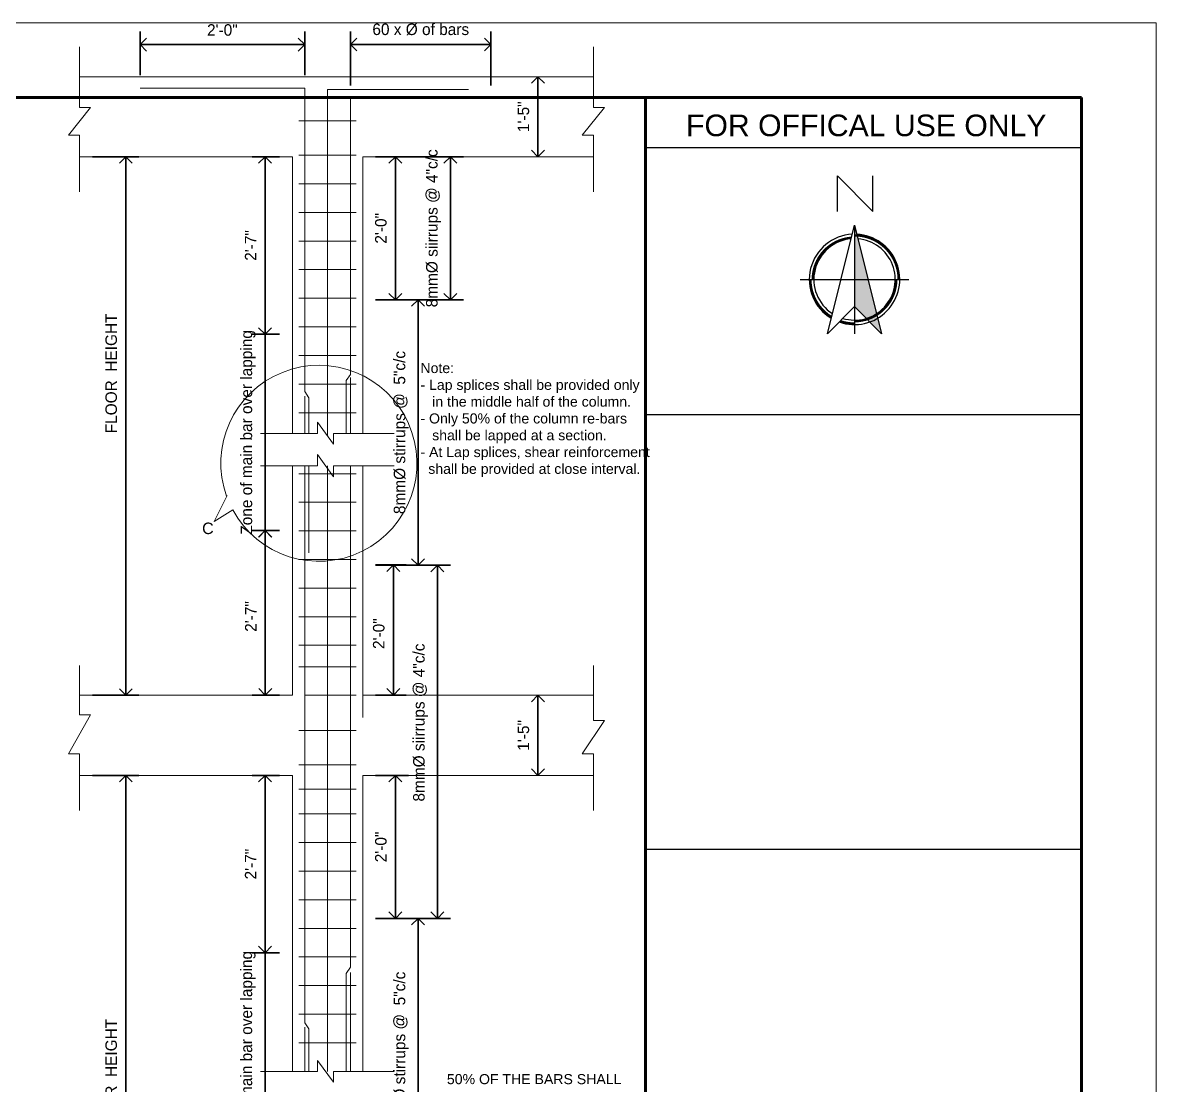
# Model space of a CAD drawing. Header units: inches. Extents: x -12073856 to 12321241, y -1226296 to 1319224.
# Drawn here: x 126197 to 126985, y 45756 to 46494 of the extents above; entities that cross this region are included whole.
import ezdxf

# ---------------------------------------------------------------- set-up
doc = ezdxf.new("R2010")
doc.units = ezdxf.units.IN
doc.header["$MEASUREMENT"] = 0
doc.header["$PDMODE"] = 35
for name, color, linetype, lineweight in [('BORDER', 7, 'Continuous', 60), ('DIM', 6, 'Continuous', 9), ('Hatch', 9, 'Continuous', 9), ('OUTLINE', 1, 'Continuous', 25), ('Rebars', 1, 'Continuous', 13), ('STIRRUPS', 14, 'Continuous', 18), ('texts', 152, 'Continuous', 35), ('WALL', 1, 'Continuous', 30), ('Window', 3, 'Continuous', 0)]:
    doc.layers.add(name, color=color, linetype=linetype, lineweight=lineweight)
doc.styles.add('Labels', font='arial.ttf', dxfattribs={"height": 8})
doc.styles.add('PRABIN', font='BKANT.TTF', dxfattribs={"height": 8})
doc.styles.get("Standard").update_dxf_attribs({"font": 'arial.ttf'})
doc.dimstyles.new("Copy of S-2'", dxfattribs={"dimscale": 96, "dimtxt": 9, "dimasz": 0.09375, "dimexe": 0.09375, "dimexo": 0.09375, "dimgap": 0.0625, "dimtad": 1, "dimdec": 0, "dimlfac": 0.25, "dimzin": 3, "dimdsep": 46, "dimlunit": 3, "dimtxsty": 'PRABIN', "dimblk": 'OPEN90', "dimcen": 0.09375, "dimdle": 0.09375, "dimclrd": 256, "dimclre": 34, "dimclrt": 256, "dimadec": 0, "dimazin": 1, "dimtfac": 1, "dimtdec": 0, "dimtix": 1, "dimtmove": 0, "dimatfit": 3, "dimldrblk": 'DOTSMALL', "dimfxl": 1, "dimtolj": 1, "dimtzin": 1, "dimarcsym": 0})

# ---------------------------------------------------------------- blocks, each defined once
blk = doc.blocks.new('_Open90')
at = {"color": 0, "linetype": 'ByBlock', "lineweight": -2}
for p, q in [((0, 0), (-1, 0)), ((-0.5, 0.5), (0, 0)), ((0, 0), (-0.5, -0.5))]:
    blk.add_line(p, q, dxfattribs=at)
blk = doc.blocks.new('*D822')
at = {"layer": 'Defpoints', "color": 0, "transparency": 16777216}
for p in [(98423.67, -9756.3), (98404.61, -9892.81), (98423.51, -9892.81)]:
    blk.add_point(p, dxfattribs=at)
at = {"layer": 'DIM', "lineweight": -2, "transparency": 16777216}
for p, q in [((98404.61, -9747.3), (98404.61, -9738.3)), ((98404.61, -9756.3), (98404.61, -9892.81)), ((98404.61, -9901.81), (98404.61, -9910.81))]:
    blk.add_line(p, q, dxfattribs=at)
at = {"layer": 'DIM', "color": 34, "lineweight": -2, "transparency": 16777216}
for p, q in [((98414.67, -9756.3), (98395.61, -9756.3)), ((98414.51, -9892.81), (98395.61, -9892.81))]:
    blk.add_line(p, q, dxfattribs=at)
at = {"layer": 'DIM', "lineweight": -2, "transparency": 16777216, "xscale": 9, "yscale": 9, "zscale": 9}
for p, rotation in [((98404.61, -9756.3), 270), ((98404.61, -9892.81), 90)]:
    blk.add_blockref('_Open90', p, dxfattribs=dict(at, rotation=rotation))
at = {"layer": 'DIM', "transparency": 16777216, "insert": (98392.81, -9824.55), "char_height": 8, "attachment_point": 5, "rotation": 90, "style": 'PRABIN'}
blk.add_mtext('\\A1;Zone of main bar over lapping', dxfattribs=at)
blk = doc.blocks.new('_DotSmall')
at = {"color": 0, "linetype": 'ByBlock', "const_width": 0.5}
blk.add_lwpolyline([(-0.0625, 0, 1), (0.0625, 0, 1)], format="xyb", close=True, dxfattribs=at)
blk = doc.blocks.new('*D823')
at = {"layer": 'Defpoints', "color": 0, "transparency": 16777216}
for p in [(98472.36, -9732.46), (98510.86, -9732.46), (98472.36, -9916.82)]:
    blk.add_point(p, dxfattribs=at)
at = {"layer": 'DIM', "color": 34, "lineweight": -2, "transparency": 16777216}
for p, q in [((98481.36, -9732.46), (98519.86, -9732.46)), ((98481.36, -9916.82), (98519.86, -9916.82))]:
    blk.add_line(p, q, dxfattribs=at)
at = {"layer": 'DIM', "lineweight": -2, "transparency": 16777216}
blk.add_line((98510.86, -9907.82), (98510.86, -9741.46), dxfattribs=at)
at = {"layer": 'DIM', "lineweight": -2, "transparency": 16777216, "xscale": 9, "yscale": 9, "zscale": 9}
for p, rotation in [((98510.86, -9732.46), 90), ((98510.86, -9916.82), 270)]:
    blk.add_blockref('_Open90', p, dxfattribs=dict(at, rotation=rotation))
at = {"layer": 'DIM', "transparency": 16777216, "insert": (98499.13, -9824.64), "char_height": 8, "attachment_point": 5, "rotation": 90, "style": 'PRABIN'}
blk.add_mtext('\\A1;8mm%%C stirrups @  5"c/c', dxfattribs=at)
blk = doc.blocks.new('*D824')
at = {"layer": 'Defpoints', "color": 0, "transparency": 16777216}
for p in [(98275.84, -9633.1), (98275.84, -10007.2), (98307.89, -10007.2)]:
    blk.add_point(p, dxfattribs=at)
at = {"layer": 'DIM', "color": 34, "lineweight": -2, "transparency": 16777216}
for p, q in [((98284.84, -9633.1), (98316.89, -9633.1)), ((98284.84, -10007.2), (98316.89, -10007.2))]:
    blk.add_line(p, q, dxfattribs=at)
at = {"layer": 'DIM', "lineweight": -2, "transparency": 16777216}
blk.add_line((98307.89, -9642.1), (98307.89, -9998.2), dxfattribs=at)
at = {"layer": 'DIM', "lineweight": -2, "transparency": 16777216, "xscale": 9, "yscale": 9, "zscale": 9}
for p, rotation in [((98307.89, -9633.1), 90), ((98307.89, -10007.2), 270)]:
    blk.add_blockref('_Open90', p, dxfattribs=dict(at, rotation=rotation))
at = {"layer": 'DIM', "transparency": 16777216, "insert": (98297.78, -9783.56), "char_height": 8, "attachment_point": 5, "rotation": 90, "style": 'PRABIN'}
blk.add_mtext('\\A1;FLOOR  HEIGHT', dxfattribs=at)
blk = doc.blocks.new('*D825')
at = {"layer": 'Defpoints', "color": 0, "transparency": 16777216}
for p in [(98472.2, -9916.65), (98472.2, -10007.04), (98493.66, -10007.04)]:
    blk.add_point(p, dxfattribs=at)
at = {"layer": 'DIM', "color": 34, "lineweight": -2, "transparency": 16777216}
for p, q in [((98481.2, -9916.65), (98502.66, -9916.65)), ((98481.2, -10007.04), (98502.66, -10007.04))]:
    blk.add_line(p, q, dxfattribs=at)
at = {"layer": 'DIM', "lineweight": -2, "transparency": 16777216}
blk.add_line((98493.66, -9925.65), (98493.66, -9998.04), dxfattribs=at)
at = {"layer": 'DIM', "lineweight": -2, "transparency": 16777216, "xscale": 9, "yscale": 9, "zscale": 9}
for p, rotation in [((98493.66, -9916.65), 90), ((98493.66, -10007.04), 270)]:
    blk.add_blockref('_Open90', p, dxfattribs=dict(at, rotation=rotation))
at = {"layer": 'DIM', "transparency": 16777216, "insert": (98483.56, -9964.35), "char_height": 8, "attachment_point": 5, "rotation": 90, "style": 'PRABIN'}
blk.add_mtext('\\A1;2\'-0"', dxfattribs=at)
blk = doc.blocks.new('*D826')
at = {"layer": 'Defpoints', "color": 0, "transparency": 16777216}
for p in [(98423.51, -9892.81), (98404.73, -10007.04), (98423.51, -10007.04)]:
    blk.add_point(p, dxfattribs=at)
at = {"layer": 'DIM', "color": 34, "lineweight": -2, "transparency": 16777216}
for p, q in [((98414.51, -9892.81), (98395.73, -9892.81)), ((98414.51, -10007.04), (98395.73, -10007.04))]:
    blk.add_line(p, q, dxfattribs=at)
at = {"layer": 'DIM', "lineweight": -2, "transparency": 16777216}
blk.add_line((98404.73, -9901.81), (98404.73, -9998.04), dxfattribs=at)
at = {"layer": 'DIM', "lineweight": -2, "transparency": 16777216, "xscale": 9, "yscale": 9, "zscale": 9}
for p, rotation in [((98404.73, -9892.81), 90), ((98404.73, -10007.04), 270)]:
    blk.add_blockref('_Open90', p, dxfattribs=dict(at, rotation=rotation))
at = {"layer": 'DIM', "transparency": 16777216, "insert": (98394.69, -9952.42), "char_height": 8, "attachment_point": 5, "rotation": 90, "style": 'PRABIN'}
blk.add_mtext('\\A1;2\'-7"', dxfattribs=at)
blk = doc.blocks.new('*D831')
at = {"layer": 'Defpoints', "color": 0, "transparency": 16777216}
for p in [(98472.36, -9916.82), (98524.29, -9916.82), (98472.36, -10162.2)]:
    blk.add_point(p, dxfattribs=at)
at = {"layer": 'DIM', "color": 34, "lineweight": -2, "transparency": 16777216}
for p, q in [((98481.36, -9916.82), (98533.29, -9916.82)), ((98481.36, -10162.2), (98533.29, -10162.2))]:
    blk.add_line(p, q, dxfattribs=at)
at = {"layer": 'DIM', "lineweight": -2, "transparency": 16777216}
blk.add_line((98524.29, -10153.2), (98524.29, -9925.82), dxfattribs=at)
at = {"layer": 'DIM', "lineweight": -2, "transparency": 16777216, "xscale": 9, "yscale": 9, "zscale": 9}
for p, rotation in [((98524.29, -9916.82), 90), ((98524.29, -10162.2), 270)]:
    blk.add_blockref('_Open90', p, dxfattribs=dict(at, rotation=rotation))
at = {"layer": 'DIM', "transparency": 16777216, "insert": (98512.57, -10026.11), "char_height": 8, "attachment_point": 5, "rotation": 90, "style": 'PRABIN'}
blk.add_mtext('\\A1;8mm%%C siirrups @ 4"c/c', dxfattribs=at)
blk = doc.blocks.new('*D834')
at = {"layer": 'Defpoints', "color": 0, "transparency": 16777216}
for p in [(98561.45, -9555.11), (98463.91, -9592.57), (98561.45, -9592.57)]:
    blk.add_point(p, dxfattribs=at)
at = {"layer": 'DIM', "color": 34, "lineweight": -2, "transparency": 16777216}
for p, q in [((98463.91, -9583.57), (98463.91, -9546.11)), ((98561.45, -9583.57), (98561.45, -9546.11))]:
    blk.add_line(p, q, dxfattribs=at)
at = {"layer": 'DIM', "lineweight": -2, "transparency": 16777216}
blk.add_line((98472.91, -9555.11), (98552.45, -9555.11), dxfattribs=at)
at = {"layer": 'DIM', "lineweight": -2, "transparency": 16777216, "xscale": 9, "yscale": 9, "zscale": 9, "rotation": 180}
blk.add_blockref('_Open90', (98463.91, -9555.11), dxfattribs=at)
at = {"layer": 'DIM', "lineweight": -2, "transparency": 16777216, "xscale": 9, "yscale": 9, "zscale": 9}
blk.add_blockref('_Open90', (98561.45, -9555.11), dxfattribs=at)
at = {"layer": 'DIM', "transparency": 16777216, "insert": (98512.68, -9544.69), "char_height": 8, "attachment_point": 5, "style": 'PRABIN'}
blk.add_mtext('\\A1;60 x %%c of bars', dxfattribs=at)
blk = doc.blocks.new('*D835')
at = {"layer": 'Defpoints', "color": 0, "transparency": 16777216}
for p in [(98432.12, -9555.15), (98317.75, -9585.4), (98432.12, -9585.4)]:
    blk.add_point(p, dxfattribs=at)
at = {"layer": 'DIM', "color": 34, "lineweight": -2, "transparency": 16777216}
for p, q in [((98317.75, -9576.4), (98317.75, -9546.15)), ((98432.12, -9576.4), (98432.12, -9546.15))]:
    blk.add_line(p, q, dxfattribs=at)
at = {"layer": 'DIM', "lineweight": -2, "transparency": 16777216}
blk.add_line((98326.75, -9555.15), (98423.12, -9555.15), dxfattribs=at)
at = {"layer": 'DIM', "lineweight": -2, "transparency": 16777216, "xscale": 9, "yscale": 9, "zscale": 9, "rotation": 180}
blk.add_blockref('_Open90', (98317.75, -9555.15), dxfattribs=at)
at = {"layer": 'DIM', "lineweight": -2, "transparency": 16777216, "xscale": 9, "yscale": 9, "zscale": 9}
blk.add_blockref('_Open90', (98432.12, -9555.15), dxfattribs=at)
at = {"layer": 'DIM', "transparency": 16777216, "insert": (98374.93, -9545.05), "char_height": 8, "attachment_point": 5, "style": 'PRABIN'}
blk.add_mtext('\\A1;2\'-0"', dxfattribs=at)
blk = doc.blocks.new('*D836')
at = {"layer": 'Defpoints', "color": 0, "transparency": 16777216}
for p in [(98423.67, -9633.1), (98404.61, -9756.3), (98423.67, -9756.3)]:
    blk.add_point(p, dxfattribs=at)
at = {"layer": 'DIM', "color": 34, "lineweight": -2, "transparency": 16777216}
for p, q in [((98414.67, -9633.1), (98395.61, -9633.1)), ((98414.67, -9756.3), (98395.61, -9756.3))]:
    blk.add_line(p, q, dxfattribs=at)
at = {"layer": 'DIM', "lineweight": -2, "transparency": 16777216}
blk.add_line((98404.61, -9642.1), (98404.61, -9747.3), dxfattribs=at)
at = {"layer": 'DIM', "lineweight": -2, "transparency": 16777216, "xscale": 9, "yscale": 9, "zscale": 9}
for p, rotation in [((98404.61, -9633.1), 90), ((98404.61, -9756.3), 270)]:
    blk.add_blockref('_Open90', p, dxfattribs=dict(at, rotation=rotation))
at = {"layer": 'DIM', "transparency": 16777216, "insert": (98394.57, -9694.7), "char_height": 8, "attachment_point": 5, "rotation": 90, "style": 'PRABIN'}
blk.add_mtext('\\A1;2\'-7"', dxfattribs=at)
blk = doc.blocks.new('*D837')
at = {"layer": 'Defpoints', "color": 0, "transparency": 16777216}
for p in [(98472.36, -9633.1), (98472.36, -9732.46), (98495.12, -9732.46)]:
    blk.add_point(p, dxfattribs=at)
at = {"layer": 'DIM', "color": 34, "lineweight": -2, "transparency": 16777216}
for p, q in [((98481.36, -9633.1), (98504.12, -9633.1)), ((98481.36, -9732.46), (98504.12, -9732.46))]:
    blk.add_line(p, q, dxfattribs=at)
at = {"layer": 'DIM', "lineweight": -2, "transparency": 16777216}
blk.add_line((98495.12, -9642.1), (98495.12, -9723.46), dxfattribs=at)
at = {"layer": 'DIM', "lineweight": -2, "transparency": 16777216, "xscale": 9, "yscale": 9, "zscale": 9}
for p, rotation in [((98495.12, -9633.1), 90), ((98495.12, -9732.46), 270)]:
    blk.add_blockref('_Open90', p, dxfattribs=dict(at, rotation=rotation))
at = {"layer": 'DIM', "transparency": 16777216, "insert": (98485.02, -9682.78), "char_height": 8, "attachment_point": 5, "rotation": 90, "style": 'PRABIN'}
blk.add_mtext('\\A1;2\'-0"', dxfattribs=at)
blk = doc.blocks.new('*D838')
at = {"layer": 'Defpoints', "color": 0, "transparency": 16777216}
for p in [(98472.36, -9633.1), (98533.28, -9633.1), (98472.36, -9732.46)]:
    blk.add_point(p, dxfattribs=at)
at = {"layer": 'DIM', "color": 34, "lineweight": -2, "transparency": 16777216}
for p, q in [((98481.36, -9633.1), (98542.28, -9633.1)), ((98481.36, -9732.46), (98542.28, -9732.46))]:
    blk.add_line(p, q, dxfattribs=at)
at = {"layer": 'DIM', "lineweight": -2, "transparency": 16777216}
blk.add_line((98533.28, -9723.46), (98533.28, -9642.1), dxfattribs=at)
at = {"layer": 'DIM', "lineweight": -2, "transparency": 16777216, "xscale": 9, "yscale": 9, "zscale": 9}
for p, rotation in [((98533.28, -9633.1), 90), ((98533.28, -9732.46), 270)]:
    blk.add_blockref('_Open90', p, dxfattribs=dict(at, rotation=rotation))
at = {"layer": 'DIM', "transparency": 16777216, "insert": (98521.56, -9682.78), "char_height": 8, "attachment_point": 5, "rotation": 90, "style": 'PRABIN'}
blk.add_mtext('\\A1;8mm%%C siirrups @ 4"c/c', dxfattribs=at)
blk = doc.blocks.new('*D841')
at = {"layer": 'Defpoints', "color": 0, "transparency": 16777216}
for p in [(98423.67, -10186.05), (98404.61, -10325.58), (98423.67, -10325.58)]:
    blk.add_point(p, dxfattribs=at)
at = {"layer": 'DIM', "lineweight": -2, "transparency": 16777216}
for p, q in [((98404.61, -10177.05), (98404.61, -10168.05)), ((98404.61, -10186.05), (98404.61, -10325.58)), ((98404.61, -10334.58), (98404.61, -10343.58))]:
    blk.add_line(p, q, dxfattribs=at)
at = {"layer": 'DIM', "color": 34, "lineweight": -2, "transparency": 16777216}
for p, q in [((98414.67, -10186.05), (98395.61, -10186.05)), ((98414.67, -10325.58), (98395.61, -10325.58))]:
    blk.add_line(p, q, dxfattribs=at)
at = {"layer": 'DIM', "lineweight": -2, "transparency": 16777216, "xscale": 9, "yscale": 9, "zscale": 9}
for p, rotation in [((98404.61, -10186.05), 270), ((98404.61, -10325.58), 90)]:
    blk.add_blockref('_Open90', p, dxfattribs=dict(at, rotation=rotation))
at = {"layer": 'DIM', "transparency": 16777216, "insert": (98392.81, -10255.82), "char_height": 8, "attachment_point": 5, "rotation": 90, "style": 'PRABIN'}
blk.add_mtext('\\A1;Zone of main bar over lapping', dxfattribs=at)
blk = doc.blocks.new('*D843')
at = {"layer": 'Defpoints', "color": 0, "transparency": 16777216}
for p in [(98472.36, -10162.2), (98510.86, -10162.2), (98472.36, -10349.43)]:
    blk.add_point(p, dxfattribs=at)
at = {"layer": 'DIM', "color": 34, "lineweight": -2, "transparency": 16777216}
for p, q in [((98481.36, -10162.2), (98519.86, -10162.2)), ((98481.36, -10349.43), (98519.86, -10349.43))]:
    blk.add_line(p, q, dxfattribs=at)
at = {"layer": 'DIM', "lineweight": -2, "transparency": 16777216}
blk.add_line((98510.86, -10340.43), (98510.86, -10171.2), dxfattribs=at)
at = {"layer": 'DIM', "lineweight": -2, "transparency": 16777216, "xscale": 9, "yscale": 9, "zscale": 9}
for p, rotation in [((98510.86, -10162.2), 90), ((98510.86, -10349.43), 270)]:
    blk.add_blockref('_Open90', p, dxfattribs=dict(at, rotation=rotation))
at = {"layer": 'DIM', "transparency": 16777216, "insert": (98499.13, -10255.82), "char_height": 8, "attachment_point": 5, "rotation": 90, "style": 'PRABIN'}
blk.add_mtext('\\A1;8mm%%C stirrups @  5"c/c', dxfattribs=at)
blk = doc.blocks.new('*D844')
at = {"layer": 'Defpoints', "color": 0, "transparency": 16777216}
for p in [(98423.67, -10062.84), (98404.61, -10186.05), (98423.67, -10186.05)]:
    blk.add_point(p, dxfattribs=at)
at = {"layer": 'DIM', "color": 34, "lineweight": -2, "transparency": 16777216}
for p, q in [((98414.67, -10062.84), (98395.61, -10062.84)), ((98414.67, -10186.05), (98395.61, -10186.05))]:
    blk.add_line(p, q, dxfattribs=at)
at = {"layer": 'DIM', "lineweight": -2, "transparency": 16777216}
blk.add_line((98404.61, -10071.84), (98404.61, -10177.05), dxfattribs=at)
at = {"layer": 'DIM', "lineweight": -2, "transparency": 16777216, "xscale": 9, "yscale": 9, "zscale": 9}
for p, rotation in [((98404.61, -10062.84), 90), ((98404.61, -10186.05), 270)]:
    blk.add_blockref('_Open90', p, dxfattribs=dict(at, rotation=rotation))
at = {"layer": 'DIM', "transparency": 16777216, "insert": (98394.57, -10124.45), "char_height": 8, "attachment_point": 5, "rotation": 90, "style": 'PRABIN'}
blk.add_mtext('\\A1;2\'-7"', dxfattribs=at)
blk = doc.blocks.new('*D845')
at = {"layer": 'Defpoints', "color": 0, "transparency": 16777216}
for p in [(98472.36, -10062.84), (98472.36, -10162.2), (98495.12, -10162.2)]:
    blk.add_point(p, dxfattribs=at)
at = {"layer": 'DIM', "color": 34, "lineweight": -2, "transparency": 16777216}
for p, q in [((98481.36, -10062.84), (98504.12, -10062.84)), ((98481.36, -10162.2), (98504.12, -10162.2))]:
    blk.add_line(p, q, dxfattribs=at)
at = {"layer": 'DIM', "lineweight": -2, "transparency": 16777216}
blk.add_line((98495.12, -10071.84), (98495.12, -10153.2), dxfattribs=at)
at = {"layer": 'DIM', "lineweight": -2, "transparency": 16777216, "xscale": 9, "yscale": 9, "zscale": 9}
for p, rotation in [((98495.12, -10062.84), 90), ((98495.12, -10162.2), 270)]:
    blk.add_blockref('_Open90', p, dxfattribs=dict(at, rotation=rotation))
at = {"layer": 'DIM', "transparency": 16777216, "insert": (98485.02, -10112.52), "char_height": 8, "attachment_point": 5, "rotation": 90, "style": 'PRABIN'}
blk.add_mtext('\\A1;2\'-0"', dxfattribs=at)
blk = doc.blocks.new('*D846')
at = {"layer": 'Defpoints', "color": 0, "transparency": 16777216}
for p in [(98275.84, -10062.84), (98275.84, -10439.82), (98307.89, -10439.82)]:
    blk.add_point(p, dxfattribs=at)
at = {"layer": 'DIM', "color": 34, "lineweight": -2, "transparency": 16777216}
for p, q in [((98284.84, -10062.84), (98316.89, -10062.84)), ((98284.84, -10439.82), (98316.89, -10439.82))]:
    blk.add_line(p, q, dxfattribs=at)
at = {"layer": 'DIM', "lineweight": -2, "transparency": 16777216}
blk.add_line((98307.89, -10071.84), (98307.89, -10430.82), dxfattribs=at)
at = {"layer": 'DIM', "lineweight": -2, "transparency": 16777216, "xscale": 9, "yscale": 9, "zscale": 9}
for p, rotation in [((98307.89, -10062.84), 90), ((98307.89, -10439.82), 270)]:
    blk.add_blockref('_Open90', p, dxfattribs=dict(at, rotation=rotation))
at = {"layer": 'DIM', "transparency": 16777216, "insert": (98297.78, -10273.53), "char_height": 8, "attachment_point": 5, "rotation": 90, "style": 'PRABIN'}
blk.add_mtext('\\A1;FLOOR  HEIGHT', dxfattribs=at)
blk = doc.blocks.new('*D848')
at = {"layer": 'Defpoints', "color": 0, "ltscale": 0.5, "transparency": 16777216}
for p in [(98594.06, -10007.2), (98594.06, -10007.2), (98594.06, -10062.84)]:
    blk.add_point(p, dxfattribs=at)
at = {"layer": 'DIM', "lineweight": -2, "ltscale": 0.5, "transparency": 16777216}
blk.add_line((98594.06, -10053.84), (98594.06, -10016.2), dxfattribs=at)
at = {"layer": 'DIM', "lineweight": -2, "ltscale": 0.5, "transparency": 16777216, "xscale": 9, "yscale": 9, "zscale": 9}
for p, rotation in [((98594.06, -10007.2), 90), ((98594.06, -10062.84), 270)]:
    blk.add_blockref('_Open90', p, dxfattribs=dict(at, rotation=rotation))
at = {"layer": 'DIM', "ltscale": 0.5, "transparency": 16777216, "insert": (98583.99, -10035.02), "char_height": 8, "attachment_point": 5, "rotation": 90, "style": 'PRABIN'}
blk.add_mtext('\\A1;1\'-5"', dxfattribs=at)
blk = doc.blocks.new('*D849')
at = {"layer": 'Defpoints', "color": 0, "ltscale": 0.5, "transparency": 16777216}
for p in [(98594.06, -9577.46), (98594.06, -9577.46), (98594.06, -9633.1)]:
    blk.add_point(p, dxfattribs=at)
at = {"layer": 'DIM', "lineweight": -2, "ltscale": 0.5, "transparency": 16777216}
blk.add_line((98594.06, -9624.1), (98594.06, -9586.46), dxfattribs=at)
at = {"layer": 'DIM', "lineweight": -2, "ltscale": 0.5, "transparency": 16777216, "xscale": 9, "yscale": 9, "zscale": 9}
for p, rotation in [((98594.06, -9577.46), 90), ((98594.06, -9633.1), 270)]:
    blk.add_blockref('_Open90', p, dxfattribs=dict(at, rotation=rotation))
at = {"layer": 'DIM', "ltscale": 0.5, "transparency": 16777216, "insert": (98583.99, -9605.28), "char_height": 8, "attachment_point": 5, "rotation": 90, "style": 'PRABIN'}
blk.add_mtext('\\A1;1\'-5"', dxfattribs=at)
blk = doc.blocks.new('FGDF')
at = {"layer": 'DIM'}
for p, q in [((98472.36, -9577.46), (98632.63, -9577.46)), ((98472.36, -9577.46), (98632.63, -9577.46)), ((98472.36, -9577.46), (98632.63, -9577.46)), ((98632.63, -9577.46), (98475.34, -9577.46)), ((98472.36, -9633.1), (98632.63, -9633.1)), ((98472.36, -9633.1), (98632.63, -9633.1)), ((98472.36, -9633.1), (98632.63, -9633.1)), ((98369.13, -9886.37), (98378.18, -9868.28)), ((98369.13, -9886.37), (98382.1, -9878.44)), ((98472.36, -10007.2), (98632.63, -10007.2)), ((98275.84, -10062.84), (98394.73, -10062.84)), ((98275.84, -10062.84), (98394.73, -10062.84)), ((98394.73, -10062.84), (98423.67, -10062.84)), ((98472.36, -10062.84), (98632.63, -10062.84)), ((98472.36, -10062.84), (98632.63, -10062.84)), ((98632.63, -10062.84), (98475.34, -10062.84))]:
    blk.add_line(p, q, dxfattribs=at)
blk.add_arc((98441.96, -9846.01), 68.08, 208.43941, 199.67534, dxfattribs=at)
at = {"layer": 'Hatch'}
blk.add_line((98428.09, -9608.17), (98467.89, -9608.17), dxfattribs=at)
at = {"layer": 'OUTLINE', "lineweight": 18, "ltscale": 0.1}
for p, q in [((98275.84, -9577.46), (98632.63, -9577.46)), ((98275.84, -9633.1), (98423.67, -9633.1)), ((98423.67, -9633.1), (98423.67, -9825.23)), ((98472.36, -9633.1), (98472.36, -9825.23)), ((98632.63, -9633.1), (98475.34, -9633.1)), ((98423.67, -9847.77), (98423.67, -10007.2)), ((98472.36, -9847.77), (98472.36, -10022.49)), ((98275.84, -10007.2), (98423.67, -10007.2)), ((98632.63, -10007.2), (98475.34, -10007.2)), ((98423.67, -10062.84), (98423.67, -10268.6)), ((98472.36, -10062.84), (98472.36, -10268.6)), ((98632.63, -10062.84), (98475.34, -10062.84))]:
    blk.add_line(p, q, dxfattribs=at)
for points in [[(98275.84, -9657.5), (98275.84, -9618.03), (98268, -9618.03), (98283.41, -9598.86), (98275.84, -9598.86), (98275.84, -9556.74)], [(98632.63, -9657.5), (98632.63, -9618.03), (98624.79, -9618.03), (98640.2, -9598.86), (98632.63, -9598.86), (98632.63, -9556.74)], [(98401.51, -9825.23), (98440.98, -9825.23), (98440.98, -9817.4), (98452.2, -9832.8), (98452.2, -9825.23), (98494.31, -9825.23)], [(98401.51, -9847.77), (98440.98, -9847.77), (98440.98, -9839.93), (98452.2, -9855.34), (98452.2, -9847.77), (98494.31, -9847.77)], [(98275.84, -10087.25), (98275.84, -10047.78), (98268, -10047.78), (98283.41, -10020.66), (98275.84, -10020.66), (98275.84, -9986.49)], [(98632.63, -10087.25), (98632.63, -10047.78), (98624.79, -10047.78), (98640.2, -10024.63), (98632.63, -10024.63), (98632.63, -9986.49)], [(98401.51, -10268.6), (98440.98, -10268.6), (98440.98, -10260.76), (98452.2, -10275.83), (98452.2, -10268.6), (98494.31, -10268.6)]]:
    blk.add_lwpolyline(points, dxfattribs=at)
at = {"layer": 'Rebars'}
for p, q in [((98432.12, -9585.4), (98317.75, -9585.4)), ((98432.12, -9585.4), (98432.12, -9796.2)), ((98447.99, -9586.33), (98545.95, -9586.33)), ((98447.99, -9827.03), (98447.99, -9586.33)), ((98463.91, -9592.57), (98561.45, -9592.57)), ((98463.91, -9592.57), (98463.91, -9784.26)), ((98463.91, -9784.26), (98460.98, -9788.52)), ((98460.98, -9788.52), (98460.98, -9825.23)), ((98463.91, -9786.5), (98463.91, -9825.23)), ((98432.12, -9796.2), (98435.06, -9800.46)), ((98432.12, -9799.29), (98432.12, -9825.23)), ((98435.06, -9800.46), (98435.06, -9825.23)), ((98432.12, -9847.77), (98432.12, -10007.2)), ((98435.06, -9847.77), (98435.06, -9908.25)), ((98447.99, -10007.2), (98447.99, -9847.77)), ((98463.91, -9847.77), (98463.91, -10007.2)), ((98432.12, -10007.2), (98432.12, -10234.59)), ((98447.99, -10268.6), (98447.99, -10007.2)), ((98463.91, -10007.2), (98463.91, -10196.15)), ((98463.91, -10196.15), (98460.98, -10200.41)), ((98460.98, -10200.41), (98460.98, -10268.6)), ((98463.91, -10199.66), (98463.91, -10268.6)), ((98432.12, -10234.59), (98435.06, -10238.85)), ((98432.12, -10237.68), (98432.12, -10268.6)), ((98435.06, -10238.85), (98435.06, -10268.6))]:
    blk.add_line(p, q, dxfattribs=at)
at = {"layer": 'STIRRUPS', "ltscale": 0.1}
for p, q in [((98428.09, -9608.17), (98467.89, -9608.17)), ((98428.09, -9632.02), (98467.89, -9632.02)), ((98428.09, -9651.89), (98467.89, -9651.89)), ((98428.09, -9651.89), (98467.89, -9651.89)), ((98428.09, -9671.76), (98467.89, -9671.76)), ((98428.09, -9691.63), (98467.89, -9691.63)), ((98428.09, -9711.5), (98467.89, -9711.5)), ((98428.09, -9731.38), (98467.89, -9731.38)), ((98428.09, -9731.38), (98467.89, -9731.38)), ((98428.09, -9751.25), (98467.89, -9751.25)), ((98428.09, -9771.12), (98467.89, -9771.12)), ((98428.09, -9790.99), (98467.89, -9790.99)), ((98428.09, -9810.86), (98467.89, -9810.86)), ((98428.09, -9853.23), (98467.89, -9853.23)), ((98428.09, -9873.1), (98467.89, -9873.1)), ((98428.09, -9892.97), (98467.89, -9892.97)), ((98428.09, -9912.84), (98467.89, -9912.84)), ((98428.09, -9932.71), (98467.89, -9932.71)), ((98428.09, -9952.59), (98467.89, -9952.59)), ((98428.09, -9972.46), (98467.89, -9972.46)), ((98428.09, -9972.46), (98467.89, -9972.46)), ((98428.09, -9987.33), (98467.89, -9987.33)), ((98432.12, -10007.2), (98467.89, -10007.2)), ((98428.09, -10031.66), (98467.89, -10031.66)), ((98428.09, -10055.51), (98467.89, -10055.51)), ((98428.09, -10072.45), (98467.89, -10072.45)), ((98428.09, -10089.59), (98467.89, -10089.59)), ((98428.09, -10109.46), (98467.89, -10109.46)), ((98428.09, -10129.33), (98467.89, -10129.33)), ((98428.09, -10149.2), (98467.89, -10149.2)), ((98428.09, -10169.07), (98467.89, -10169.07)), ((98428.09, -10169.07), (98467.89, -10169.07)), ((98428.09, -10188.95), (98467.89, -10188.95)), ((98428.09, -10208.82), (98467.89, -10208.82)), ((98428.09, -10228.69), (98467.89, -10228.69)), ((98428.09, -10248.56), (98467.89, -10248.56))]:
    blk.add_line(p, q, dxfattribs=at)
at = {"layer": 'texts', "color": 254, "ltscale": 0.1, "style": 'Labels'}
blk.add_text('50% OF THE BARS SHALL ', height=7, dxfattribs=at).set_placement((98530.85, -10277.31))
at = {"layer": 'texts', "color": 254, "ltscale": 0.1, "insert": (98512.47, -9815.91), "char_height": 7, "attachment_point": 4, "style": 'Labels'}
blk.add_mtext('\\A1;Note:\\P\\pi-9,l9,t9;- Lap splices shall be provided only \\P\\pi0,l0,tz;   in the middle half of the column.\\P\\pi-9,l9,t9;- Only 50% of the column re-bars \\P   shall be lapped at a section.\\P- At Lap splices, shear reinforcement\\P  shall be provided at close interval.', dxfattribs=at)
at = {"layer": 'texts', "color": 254, "ltscale": 0.1, "insert": (98364.88, -9891.26), "char_height": 8, "width": 110.8746, "attachment_point": 5, "style": 'Labels'}
blk.add_mtext('\\pi-112,l112;C', dxfattribs=at)
at = {"layer": 'DIM'}
for base, p1, p2, text, picture, middle in [((98561.45, -9555.11), (98463.91, -9592.57), (98561.45, -9592.57), '60 x %%c of bars', '*D834', (98512.68, -9544.69)), ((98432.12, -9555.15), (98317.75, -9585.4), (98432.12, -9585.4), '2\'-0"', '*D835', (98374.93, -9545.05))]:
    dim = blk.add_linear_dim(base=base, p1=p1, p2=p2, text=text, dimstyle="Copy of S-2'", dxfattribs=at)
    dim.commit()
    dim.dimension.update_dxf_attribs({"geometry": picture, "text_midpoint": middle})
at = {"layer": 'DIM', "ltscale": 0.5}
for base, p1, p2, picture, middle in [((98594.06, -9577.46), (98594.06, -9633.1), (98594.06, -9577.46), '*D849', (98583.99, -9605.28)), ((98594.06, -10007.2), (98594.06, -10062.84), (98594.06, -10007.2), '*D848', (98583.99, -10035.02))]:
    dim = blk.add_linear_dim(base=base, p1=p1, p2=p2, angle=90, text='1\'-5"', dimstyle="Copy of S-2'", dxfattribs=at)
    dim.commit()
    dim.dimension.update_dxf_attribs({"geometry": picture, "text_midpoint": middle})
at = {"layer": 'DIM'}
for base, p1, p2, text, picture, middle in [((98307.89, -10007.2), (98275.84, -9633.1), (98275.84, -10007.2), 'FLOOR  HEIGHT', '*D824', (98307.89, -9783.56)), ((98533.28, -9633.1), (98472.36, -9732.46), (98472.36, -9633.1), '8mm%%C siirrups @ 4"c/c', '*D838', (98533.28, -9682.78)), ((98404.73, -10007.04), (98423.51, -9892.81), (98423.51, -10007.04), '2\'-7"', '*D826', (98404.73, -9952.42)), ((98493.66, -10007.04), (98472.2, -9916.65), (98472.2, -10007.04), '2\'-0"', '*D825', (98493.66, -9964.35)), ((98524.29, -9916.82), (98472.36, -10162.2), (98472.36, -9916.82), '8mm%%C siirrups @ 4"c/c', '*D831', (98524.29, -10026.11)), ((98307.89, -10439.82), (98275.84, -10062.84), (98275.84, -10439.82), 'FLOOR  HEIGHT', '*D846', (98307.89, -10273.53))]:
    dim = blk.add_linear_dim(base=base, p1=p1, p2=p2, angle=90, text=text, dimstyle="Copy of S-2'", dxfattribs=at)
    dim.commit()
    dim.dimension.update_dxf_attribs({"geometry": picture, "text_midpoint": middle, "dimtype": 128})
for base, p1, p2, text, picture, middle in [((98404.61, -9756.3), (98423.67, -9633.1), (98423.67, -9756.3), '2\'-7"', '*D836', (98394.57, -9694.7)), ((98495.12, -9732.46), (98472.36, -9633.1), (98472.36, -9732.46), '2\'-0"', '*D837', (98485.02, -9682.78)), ((98404.61, -9892.81), (98423.67, -9756.3), (98423.51, -9892.81), 'Zone of main bar over lapping', '*D822', (98392.81, -9824.55)), ((98404.61, -10186.05), (98423.67, -10062.84), (98423.67, -10186.05), '2\'-7"', '*D844', (98394.57, -10124.45)), ((98495.12, -10162.2), (98472.36, -10062.84), (98472.36, -10162.2), '2\'-0"', '*D845', (98485.02, -10112.52)), ((98404.61, -10325.58), (98423.67, -10186.05), (98423.67, -10325.58), 'Zone of main bar over lapping', '*D841', (98392.81, -10255.82))]:
    dim = blk.add_linear_dim(base=base, p1=p1, p2=p2, angle=90, text=text, dimstyle="Copy of S-2'", dxfattribs=at)
    dim.commit()
    dim.dimension.update_dxf_attribs({"geometry": picture, "text_midpoint": middle})
for base, p1, p2, picture, middle in [((98510.86, -9732.46), (98472.36, -9916.82), (98472.36, -9732.46), '*D823', (98499.13, -9824.64)), ((98510.86, -10162.2), (98472.36, -10349.43), (98472.36, -10162.2), '*D843', (98499.13, -10255.82))]:
    dim = blk.add_linear_dim(base=base, p1=p1, p2=p2, angle=90, text='8mm%%C stirrups @  5"c/c', dimstyle="Copy of S-2'", override={"dimtmove": 1}, dxfattribs=at)
    dim.commit()
    dim.dimension.update_dxf_attribs({"geometry": picture, "text_midpoint": middle})

msp = doc.modelspace()

# ---------------------------------------------------------------- linework, layer by layer
for p, q in [((126774.99, 46353.06), (126774.99, 46277.7)), ((126737.3, 46315.38), (126812.67, 46315.38))]:
    msp.add_line(p, q)
msp.add_lwpolyline([(126763.14, 46362.64), (126763.14, 46387.27), (126787.77, 46362.64), (126787.77, 46387.27)])
msp.add_lwpolyline([(126774.99, 46353.06), (126793.83, 46277.7), (126774.99, 46296.54), (126756.15, 46277.7)], close=True)
at = {"const_width": 1.57}
for points in [[(126772.81, 46344.34, 0.392385), (126745.94, 46315.38, 1)], [(126805.6, 46315.38, 0.414214), (126774.99, 46345.99, 1)], [(126759.03, 46289.25, -0.261393), (126744.37, 46315.38, -1)], [(126804.03, 46315.38, -0.414214), (126774.99, 46286.33, -1)], [(126774.99, 46284.76, -0.083997), (126764.91, 46286.46, -1)]]:
    msp.add_lwpolyline(points, format="xyb", dxfattribs=at)
for radius, start, end in [(31.4, 92.88415, 239.04337), (28.26, 94.83127, 237.09625), (31.4, 250.10409, 87.11585), (28.26, 253.1255, 85.16873)]:
    msp.add_arc((126774.99, 46315.38), radius, start, end)
msp.add_solid([(126774.99, 46353.06), (126793.83, 46277.7), (126774.99, 46296.54)])
at = {"layer": 'BORDER'}
msp.add_line((126629.73, 44352.89), (126629.73, 46441.74), dxfattribs=at)
at = {"layer": 'BORDER', "lineweight": 25}
for p, q in [((126932.55, 46406.81), (126629.73, 46406.81)), ((126932.55, 46221.33), (126629.73, 46221.33)), ((126932.55, 45919.48), (126629.73, 45919.48))]:
    msp.add_line(p, q, dxfattribs=at)
at = {"layer": 'BORDER'}
msp.add_lwpolyline([(126932.55, 46441.74), (126932.55, 44350.89), (123869.71, 44350.89), (123869.71, 46441.74)], close=True, dxfattribs=at)
at = {"layer": 'Window'}
msp.add_lwpolyline([(126984.55, 46493.74), (126984.55, 44298.89), (123817.71, 44298.89), (123817.71, 46493.74)], close=True, dxfattribs=at)

# ---------------------------------------------------------------- block references
at = {"color": 5, "lineweight": 35}
msp.add_blockref('FGDF', (27961.1, 56033.67), dxfattribs=at)

# ---------------------------------------------------------------- texts
at = {"layer": 'WALL', "insert": (126657.97, 46429.88), "char_height": 15, "width": 1120.7402, "attachment_point": 1}
msp.add_mtext('FOR OFFICAL USE ONLY', dxfattribs=at)

doc.saveas('drawing.dxf')
